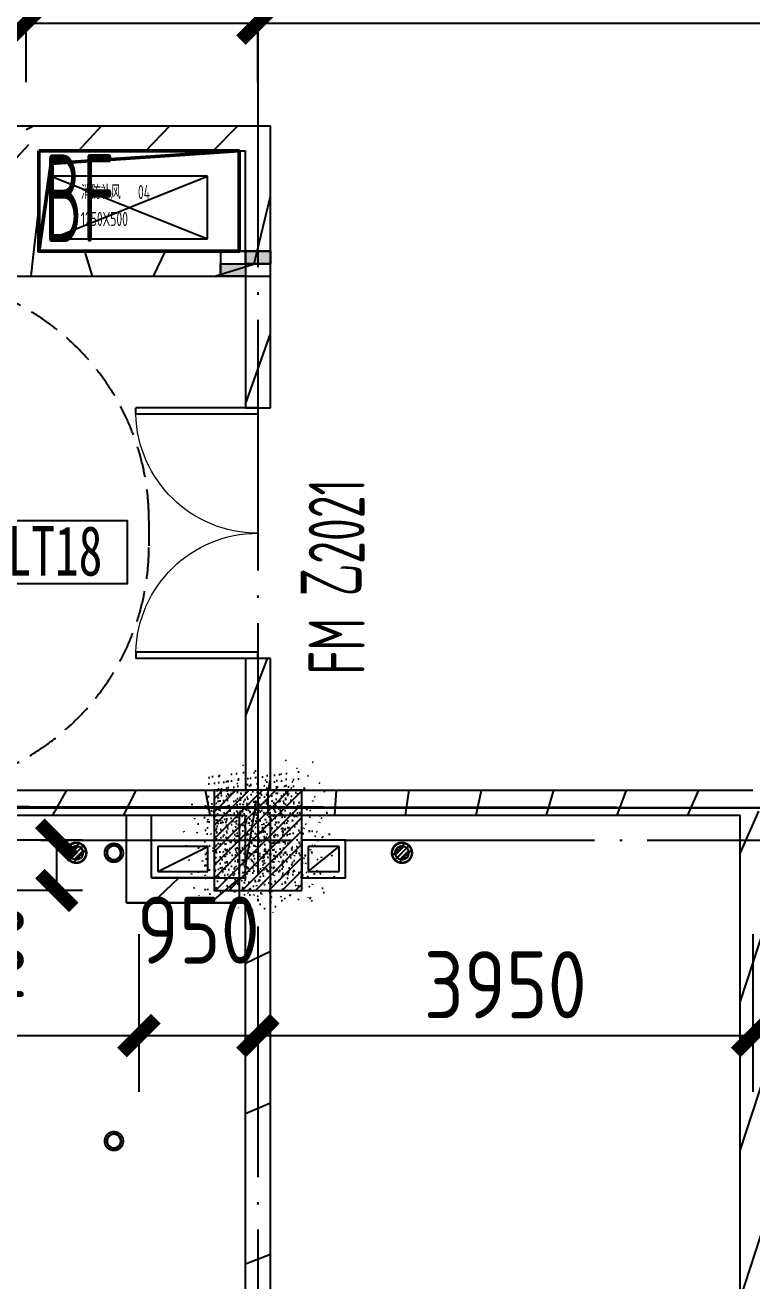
# Model space of a CAD drawing. Header units: inches. Extents: x 0 to 1813292486, y 0 to 3473589894.
# Drawn here: x 600624177 to 600629980, y 3473208903 to 3473218922 of the extents above; entities that cross this region are included whole.
import ezdxf
from ezdxf.enums import TextEntityAlignment as Align

# ---------------------------------------------------------------- set-up
doc = ezdxf.new("R2010")
doc.units = ezdxf.units.IN
doc.header["$LTSCALE"] = 1000
doc.header["$MEASUREMENT"] = 0
for name, pattern in [('AX-MALL-GIRD-200$0$DOTE', [2.4200000000000004, 2, -0.2, 0.02, -0.2]), ('AX-MALL-WALL-P02-QT$0$DASH', [0.35, 0.25, -0.1]), ('AX-MALL-WALL-P02-QT$0$DOTE', [2.4200000000000004, 2, -0.2, 0.02, -0.2]), ('PX-MALL-P02-LG$0$CONTINOUS', [0])]:
    doc.linetypes.add(name, pattern=pattern)
for name, color, linetype in [('A-Anno-Note', 241, 'Continuous'), ('AX-MALL-DIM-P02$0$A-Anno-Dims', 3, 'Continuous'), ('AX-MALL-DIM-P02$0$A-Detl-Thin', 131, 'Continuous'), ('AX-MALL-GIRD-200$0$A-Grid', 222, 'AX-MALL-GIRD-200$0$DOTE'), ('AX-MALL-P02-200$0$A-Anno-Note', 241, 'Continuous'), ('AX-MALL-WALL-P02$0$A-Anno-Note', 241, 'Continuous'), ('AX-MALL-WALL-P02-QT$0$_T_S__T_ELEV_A-STRS', 7, 'Continuous'), ('AX-MALL-WALL-P02-QT$0$A-Accs', 181, 'Continuous'), ('AX-MALL-WALL-P02-QT$0$A-Anno-Dims', 3, 'Continuous'), ('AX-MALL-WALL-P02-QT$0$A-Detl-Patt', 8, 'Continuous'), ('AX-MALL-WALL-P02-QT$0$A-Detl-Thin', 131, 'Continuous'), ('AX-MALL-WALL-P02-QT$0$A-Strs', 151, 'Continuous'), ('AX-MALL-WALL-P02-QT$0$A-Wall', 2, 'Continuous'), ('AX-MALL-WALL-P02-QT$0$A-Wall-Patt', 13, 'Continuous'), ('AX-MALL-WALL-P02-QT$0$A-Wind', 4, 'Continuous'), ('AX-MALL-WORD-P02$0$A-Anno-Note', 241, 'Continuous'), ('AX-MALL-WORD-P02$0$A-Wind-Iden', 11, 'Continuous'), ('AX-MALL-ZTKD-P02$0$A-Anno-Note', 241, 'Continuous'), ('MX-MALL-P02-LG$0$M-VT-DUCT-FLG', 40, 'Continuous'), ('MX-MALL-P02-LG$0$M-VT-DUCT-KED', 170, 'Continuous'), ('MX-MALL-P02-LG$0$M-VT-DUCT-SAD', 90, 'Continuous'), ('MX-MALL-P02-LG$0$M-VT-TEXT', 21, 'Continuous'), ('PX-MALL-P02-LG$0$P-Drain-Fldr', 4, 'Continuous'), ('PX-MALL-P02-LG$0$P-Drain-Fldr-ARCH', 161, 'Continuous'), ('PX-MALL-P02-LG$0$P-Drain-Fldr-W100', 4, 'Continuous'), ('PX-MALL-P02-LG$0$P-Drain-Fldr-W50', 4, 'Continuous'), ('PX-MALL-P02-LG$0$P-Pipe-Risr', 7, 'Continuous'), ('PX-MALL-P02-LG$0$P-Pipe-Risr-Arch', 6, 'Continuous'), ('PX-MALL-P02-LG$0$P-Pipe-Risr-W100', 6, 'Continuous'), ('PX-MALL-P02-LG$0$P-Pipe-Risr-W50', 6, 'Continuous'), ('PX-MALL-P02-LG$0$P-Sewr-Pipe', 123, 'PX-MALL-P02-LG$0$CONTINOUS'), ('SX-MALL-HOLE-R-2F$0$S-HOLE', 5, 'Continuous'), ('SX-MALL-LT-TZ-2F(T)$0$SX-S1-TZ-(2F~3F)$0$TZ', 255, 'Continuous'), ('SX-MALL-LT-TZ-2F(T)$0$SX-S1-TZ-（-2F~-1F）$0$S-PATT-SOLD', 251, 'Continuous'), ('SX-MALL-TZ-2F~3F$0$S-DIMS', 81, 'Continuous'), ('SX-MALL-WALL-R-BZ$0$S-COLU', 30, 'Continuous'), ('SX-MALL-WALL-R-BZ$0$S-PATT-WALL', 83, 'Continuous')]:
    doc.layers.add(name, color=color, linetype=linetype)
doc.layers.add('MX-MALL-P02-LG$0$M-AUX-TO-ARCH', color=1, linetype='Continuous', plot=False)
doc.styles.add('AX-MALL-DIM-P02$0$_TCH_DIM_T3', font='gbenor.shx')
doc.styles.add('AX-MALL-WALL-P02-QT$0$STANDARD', font='gbenor.shx', dxfattribs={"bigfont": 'gbcbig.shx'})
doc.styles.add('AX-MALL-WORD-P02$0$_TCH_WINDOW', font='gbenor.shx', dxfattribs={"bigfont": 'gbcbig.shx'})
doc.styles.add('AX-MALL-WORD-P02$0$宋体', font='', dxfattribs={"width": 0.7, "height": 5})
doc.styles.add('MX-MALL-P02-LG$0$_THVAC_WIN', font='gbenor.shx', dxfattribs={"bigfont": 'gbcbig.shx'})
doc.styles.add('PX-MALL-P02-LG$0$jzfz', font='gbenor.shx', dxfattribs={"bigfont": 'gbcbig.shx'})
doc.styles.get('AX-MALL-WORD-P02$0$宋体').set_extended_font_data('SimSun')
doc.dimstyles.new('AX-MALL-DIM-P02$0$_TCH_ARCH&&180', dxfattribs={"dimtxt": 535.5, "dimasz": 270, "dimexe": 450, "dimexo": 450, "dimgap": 137.25, "dimtad": 1, "dimdec": 0, "dimzin": 0, "dimdsep": 46, "dimtxsty": 'AX-MALL-DIM-P02$0$_TCH_DIM_T3', "dimblk": 'AX-MALL-DIM-P02$0$_ArchTick', "dimcen": 0.09, "dimclrt": 7, "dimazin": 2, "dimtfac": 1, "dimtdec": 0, "dimtix": 1, "dimtmove": 2, "dimatfit": 3, "dimfxl": 500, "dimtolj": 1, "dimtzin": 0, "dimarcsym": 0})
pattern_1 = [(45, (0, 359.0227), (-353.55353201463, 353.55353201463), [])]

# ---------------------------------------------------------------- blocks, each defined once
blk = doc.blocks.new('AX-MALL-WORD-P02')
at = {"layer": 'AX-MALL-WORD-P02$0$A-Anno-Note', "color": 3}
blk.add_lwpolyline([(600425252.6582654, 3473058750.749588), (600426247.8144153, 3473058380.024726), (600426422.3608297, 3473058848.568799), (600425427.2046802, 3473059219.293661)], close=True, dxfattribs=at)
at = {"layer": 'AX-MALL-WORD-P02$0$A-Anno-Note', "color": 3, "style": 'AX-MALL-WORD-P02$0$宋体', "width": 0.7}
blk.add_text('LT18', height=396.5189873417721, rotation=339.5681615271141, dxfattribs=at).set_placement((600425374.9464631, 3473058773.991032))
at = {"layer": 'AX-MALL-WORD-P02$0$A-Wind-Iden', "style": 'AX-MALL-WORD-P02$0$_TCH_WINDOW', "width": 0.7}
for s, height, p in [('2021', 446.25, (600428077.3109303, 3473057866.82367)), ('乙', 506.3829787234042, (600427987.2338376, 3473057625.025022)), ('FM', 446.25, (600427769.1380892, 3473057039.579203))]:
    blk.add_text(s, height=height, rotation=69.56816112945486, dxfattribs=at).set_placement(p)
blk = doc.blocks.new('AX-MALL-GIRD-200')
at = {"layer": 'AX-MALL-GIRD-200$0$A-Grid'}
for p, q in [((600458372.2544507, 3473141628.349212), (600419642.7155019, 3473037664.622131)), ((600218521.0220362, 3473133579.090285), (600576417.0261351, 3473000252.327003))]:
    blk.add_line(p, q, dxfattribs=at)
blk = doc.blocks.new('AX-MALL-WALL-P02-QT$0$tj')
at = {"layer": 'AX-MALL-WALL-P02-QT$0$A-Detl-Patt'}
h = blk.add_hatch(dxfattribs=at)
h.set_pattern_fill('STEEL', color=256, scale=100.0000000000001, angle=50.43183869082386)
h.set_pattern_definition([(75.00000000004839, (-14278.19445574284, 156289.8254051208), (-153.3407249234246, 41.08752340989569), []), (75.00000000004839, (-14317.88195610046, 156358.5661673546), (-153.3407249234246, 41.08752340989569), [])])
edge = h.paths.add_edge_path()
edge.add_arc((274302.9537697641, 370915.3693751197), 354853.2281302969, 270.9601093956941, 275.9513128638887)
edge.add_line((311095.3180618286, 17974.67259407043), (323404.2928284407, 17664.898229599))
edge.add_arc((337498.5854798314, -5423.033113246463), 27049.98445535583, 84.4296474408203, 121.40245730350341, ccw=False)
edge.add_line((340124.270958662, 21499.21483898163), (352435.6233639717, 23411.5238032341))
edge.add_line((352435.6233639717, 23411.5238032341), (352460.3320846558, 23263.57286787033))
edge.add_arc((262948.9762239404, 558936.3422532297), 543099.989586636, 279.486523026639, 288.5053300047131)
edge.add_line((435325.042740941, 43917.80823612213), (435185.9318172932, 44187.60760259628))
edge.add_arc((262948.9762341097, 558936.342259489), 542799.9895904897, 279.51816553668203, 288.50044427399206, ccw=False)
edge.add_line((352706.5441896915, 23608.95860147476), (352681.7270303965, 23756.88773488998))
edge.add_line((352681.7270303965, 23756.88773488998), (340117.7681742907, 21803.84383869171))
edge.add_arc((337510.0970116529, -5455.006554111635), 27383.29552171703, 84.53552636432372, 121.2026843873002)
edge.add_line((323323.7129554749, 17967.02113437653), (311085.7617697716, 18275.00808191299))
edge.add_arc((274273.8104503512, 371474.5356685471), 355112.6948552598, 270.96411062040687, 275.9501261722048, ccw=False)
edge.add_line((280248.9759351015, 16412.11376953125), (280248.9759185314, 16111.96136569977))
blk = doc.blocks.new('SX-MALL-WALL-R-BZ')
at = {"layer": 'SX-MALL-WALL-R-BZ$0$S-PATT-WALL'}
h = blk.add_hatch(dxfattribs=at)
h.set_pattern_fill('钢筋混凝土', color=256, scale=15, pattern_type=2)
h.set_pattern_definition([(24.56816130816271, (600578546.914673, 3473080080.96579), (-31.18316059493327, 68.21004687955141), []), (29.56816130816269, (600578546.914673, 3473080080.96579), (97.53445421719282, -46.37920051396389), [11.25, -123.75]), (334.5681613081628, (600578546.914673, 3473080080.96579), (19.88439777927527, 112.9961142827297), [9, -99]), (80.01956130816268, (600578555.0425441, 3473080077.100858), (117.4189029658641, 66.61682168402376), [9.5610285, -105.1713168]), (25.75236130816271, (600578557.387458, 3473080109.078434), (141.3476152528434, -79.15081592627133), [16.875, -185.625]), (76.20376130816268, (600578569.1664217, 3473080102.482526), (182.3878362876093, 87.98253897351975), [14.3415432, -157.75695]), (330.7523613081627, (600578557.387458, 3473080109.078434), (182.3877676281842, 87.98268140648725), [13.49999999999996, -148.4999999999994]), (0.5681613081627113, (600578568.8255839, 3473080096.813881), (62.82047319493842, -87.84980448085341), [11.24999999999996, -123.7499999999997]), (305.5681613081627, (600578568.8255839, 3473080096.813881), (72.17288941707483, 89.18848104565322), [8.999999999999961, -98.99999999999969]), (51.01956130816269, (600578574.0606186, 3473080089.493061), (134.9933625472827, 1.338571315216136), [9.561028499999962, -105.1713167999997]), (17.06816130816274, (600578546.914673, 3473080080.96579), (19.14085715648196, 46.15589493569758), [0.75, -97.8, 0.75, -100.5, 0.75, -99.375]), (347.0681613081627, (600578546.914673, 3473080080.96579), (57.63084700165395, 41.66442755963357), [0.7499999999999976, -57.29999999999984, 0.7499999999999976, -95.54999999999968, 0.7499999999999976, -37.87499999999984]), (307.0681613081626, (600578515.5690745, 3473080092.642945), (73.85474000760384, -31.12342332406966), [0.75, -37.5, 0.75, -117, 0.75, -155.25]), (297.0681613081627, (600578501.5127523, 3473080097.879338), (87.21641676177077, -16.46683783357052), [0.75, -48.75, 0.75, -77.69999999999999, 0.75, -110.25])])
h.paths.add_polyline_path([(600426697.7744715, 3473055600.287278), (600426977.0487374, 3473056349.957796), (600426321.0870348, 3473056594.322778), (600426041.8127689, 3473055844.65226)])
at = {"layer": 'SX-MALL-WALL-R-BZ$0$S-COLU'}
blk.add_lwpolyline([(600426697.7744715, 3473055600.287278), (600426977.0487374, 3473056349.957796), (600426321.0870348, 3473056594.322778), (600426041.8127689, 3473055844.65226)], close=True, dxfattribs=at)
blk = doc.blocks.new('SX-MALL-WALL-R-2F~3F')
blk.add_blockref('SX-MALL-WALL-R-BZ', (-1.192092895507812e-06, -9.5367431640625e-07))
blk = doc.blocks.new('SX-MALL-WALL-2F~3F')
blk.add_blockref('SX-MALL-WALL-R-2F~3F', (0, 0))
blk = doc.blocks.new('MX-MALL-P02-LG$0$YHJJ-P02')
at = {"layer": 'MX-MALL-P02-LG$0$M-AUX-TO-ARCH'}
for points in [[(31340.87682235241, -64199.99998998642), (31340.8768248558, -63499.99999189377), (32240.8768235445, -63499.99999237061), (32240.8768222332, -64199.99999141693)], [(31540.87682330608, -63999.99998950958), (31540.87682402134, -63699.99999189377), (32040.87682342529, -63699.99999141693), (32040.87682259083, -63999.99999189377)], [(32740.87684106827, -64000.00002336502), (33090.87684059143, -64000.00002002716), (33090.87683963776, -63700.00002622604), (32740.87684011459, -63700.00002145767)]]:
    blk.add_lwpolyline(points, close=True, dxfattribs=at)
at = {"layer": 'MX-MALL-P02-LG$0$M-VT-DUCT-FLG'}
for p, q in [((31590.87682426182, -63949.99999046738), (31990.8768242577, -63749.99999045915)), ((32790.87684011459, -63950.000020504), (33040.87684011459, -63750.000020504))]:
    blk.add_line(p, q, dxfattribs=at)
at = {"layer": 'MX-MALL-P02-LG$0$M-VT-DUCT-KED'}
for p, q in [((31990.8768242577, -63749.99999045915), (31590.8768242577, -63749.99999046738)), ((31590.8768242577, -63749.99999046738), (31590.87682426182, -63949.99999046738)), ((31990.87682426182, -63949.99999045915), (31990.8768242577, -63749.99999045915)), ((33040.87684011459, -63750.000020504), (32790.87684011459, -63750.000020504)), ((32790.87684011459, -63750.000020504), (32790.87684011459, -63950.000020504)), ((33040.87684011459, -63950.000020504), (33040.87684011459, -63750.000020504)), ((31590.87682426182, -63949.99999046738), (31990.87682426182, -63949.99999045915)), ((32790.87684011459, -63950.000020504), (33040.87684011459, -63950.000020504))]:
    blk.add_line(p, q, dxfattribs=at)
blk = doc.blocks.new('MX-MALL-P02-LG')
at = {"layer": 'MX-MALL-P02-LG$0$M-VT-DUCT-FLG'}
for p, q in [((600426811.7803293, 3473061640.488945), (600427808.5940962, 3473060735.578831)), ((600426637.2339131, 3473061171.944871), (600427983.1405125, 3473061204.122904))]:
    blk.add_line(p, q, dxfattribs=at)
at = {"layer": 'MX-MALL-P02-LG$0$M-VT-DUCT-SAD'}
for p, q in [((600426811.7803293, 3473061640.488945), (600426637.2339131, 3473061171.944871)), ((600427983.1405125, 3473061204.122904), (600426811.7803293, 3473061640.488945)), ((600427808.5940962, 3473060735.578831), (600427983.1405125, 3473061204.122904)), ((600426637.2339131, 3473061171.944871), (600427808.5940962, 3473060735.578831))]:
    blk.add_line(p, q, dxfattribs=at)
at = {"layer": 'MX-MALL-P02-LG$0$M-VT-DUCT-SAD', "rotation": 339.5681613187875}
blk.add_blockref('MX-MALL-P02-LG$0$YHJJ-P02', (600418393.5374048, 3473127097.242905), dxfattribs=at)
at = {"layer": 'MX-MALL-P02-LG$0$M-VT-TEXT', "style": 'MX-MALL-P02-LG$0$_THVAC_WIN', "width": 0.7}
for s, p in [('消防补风', (600426972.6871665, 3473061383.797604, -15000)), ('1250X500', (600426895.5299048, 3473061183.593316, -15000)), ('04', (600427397.8167762, 3473061225.424349, -15000))]:
    blk.add_text(s, height=112.6582278481012, rotation=339.5681612591187, dxfattribs=at).set_placement(p)
blk = doc.blocks.new('SX-MALL-LT-TZ-2F(T)$0$SX-S1-TZ-（-2F~-1F）$0$55')
at = {"layer": 'SX-MALL-LT-TZ-2F(T)$0$SX-S1-TZ-（-2F~-1F）$0$S-PATT-SOLD'}
h = blk.add_hatch(color=251, dxfattribs=at)
h.dxf.hatch_style = 1
h.paths.add_polyline_path([(-77686.27864599228, -69171.32194757462), (-77486.27864456177, -69171.3219474554), (-77486.27864456177, -69271.32194751501), (-77686.27864551544, -69271.32194757462)])
h = blk.add_hatch(color=251, dxfattribs=at)
h.dxf.hatch_style = 1
h.paths.add_polyline_path([(-77886.27864646912, -69271.32194751501), (-77686.2786450386, -69271.32194751501), (-77686.27864456177, -69371.3219473958), (-77886.27864551544, -69371.3219473958)])
for p, q in [((-77686.2786450386, -69171.32194757462), (-77686.27864456177, -69371.3219474554)), ((-77886.27864551544, -69271.32194751501), (-77486.27864456177, -69271.32194751501))]:
    blk.add_line(p, q)
for points in [[(-77886.27864408493, -69371.32194751501), (-77486.27864408493, -69371.3219474554), (-77486.27864408493, -69171.3219474554), (-77886.27864456177, -69171.32194757462)], [(-77686.27864599228, -69171.32194757462), (-77486.27864456177, -69171.3219474554), (-77486.27864456177, -69271.32194751501), (-77686.27864551544, -69271.32194757462)], [(-77886.27864646912, -69271.32194751501), (-77686.2786450386, -69271.32194751501), (-77686.27864456177, -69371.3219473958), (-77886.27864551544, -69371.3219473958)]]:
    blk.add_lwpolyline(points, close=True)
blk = doc.blocks.new('SX-MALL-LT-TZ-2F(T)')
at = {"layer": 'SX-MALL-LT-TZ-2F(T)$0$SX-S1-TZ-(2F~3F)$0$TZ', "rotation": 339.5681613221936}
blk.add_blockref('SX-MALL-LT-TZ-2F(T)$0$SX-S1-TZ-（-2F~-1F）$0$55', (600525002.5566353, 3473098236.432503), dxfattribs=at)
blk = doc.blocks.new('SX-MALL-TZ-2F~3F')
at = {"layer": 'SX-MALL-TZ-2F~3F$0$S-DIMS', "rotation": 1.387142046460944e-06}
blk.add_blockref('SX-MALL-LT-TZ-2F(T)', (84.08594870567322, -14.53440642356873), dxfattribs=at)
blk = doc.blocks.new('SX-MALL-HOLE-R-2F')
at = {"layer": 'SX-MALL-HOLE-R-2F$0$S-HOLE', "lineweight": 50, "elevation": 1.746229827404022e-10}
blk.add_lwpolyline([(600426789.5376174, 3473061862.203768), (600428288.8786544, 3473061303.655236), (600428009.6036787, 3473060553.982812), (600426510.2626418, 3473061112.531344)], close=True, dxfattribs=at)
at = {"layer": 'SX-MALL-HOLE-R-2F$0$S-HOLE', "lineweight": 50, "elevation": -2999.99999999982}
blk.add_lwpolyline([(600426511.909955, 3473061111.918177), (600426848.3371488, 3473061733.58567), (600428288.8786545, 3473061303.655237)], dxfattribs=at)
blk = doc.blocks.new('SX-MALL-NTKD-2F')
blk.add_blockref('SX-MALL-HOLE-R-2F', (0, 0))
blk = doc.blocks.new('AX-MALL-WALL-P02-QT$0$$DorLib2D$00000002')
for p, q in [((-0.5, -5.684341886080802e-17), (-0.5000000000000007, 0.4875)), ((-0.4750000000000007, 0.4875), (-0.5000000000000007, 0.4875)), ((-0.475, -2.842170943040401e-17), (-0.4750000000000007, 0.4875)), ((0.475, -2.842170943040401e-17), (0.4750000000000007, 0.4875)), ((0.4750000000000007, 0.4875), (0.5000000000000007, 0.4875)), ((0.5, -5.684341886080802e-17), (0.5000000000000007, 0.4875)), ((-0.5, -5.684341886080802e-17), (-0.475, -2.842170943040401e-17)), ((0.5, -5.684341886080802e-17), (0.475, -2.842170943040401e-17))]:
    blk.add_line(p, q)
at = {"lineweight": 13}
for centre, start, end in [((-0.4875, -4.263256414560601e-17), 0, 88.53071641864632), ((0.4875, -4.263256414560601e-17), 91.4692835813537, 180)]:
    blk.add_arc(centre, 0.4875, start, end, dxfattribs=at)
blk = doc.blocks.new('AX-MALL-WALL-P02-QT')
at = {"layer": 'AX-MALL-WALL-P02-QT$0$A-Wall-Patt'}
h = blk.add_hatch(dxfattribs=at)
h.set_pattern_fill('普通砖', color=256, scale=200, style=0)
h.set_pattern_definition(pattern_1)
h.paths.add_polyline_path([(600425032.3424436, 3473062587.951214), (600425102.7784029, 3473062490.569387), (600426602.1194377, 3473061932.020857), (600426719.101108, 3473061959.584116), (600426765.6468188, 3473062084.529203), (600425078.8881546, 3473062712.8963)])
h = blk.add_hatch(dxfattribs=at)
h.set_pattern_fill('普通砖', color=256, scale=200, style=0)
h.set_pattern_definition(pattern_1)
h.paths.add_polyline_path([(600426719.1011078, 3473061959.584116), (600426789.5370672, 3473061862.202291), (600428335.7276928, 3473061286.200913), (600428592.9638884, 3473061403.799976), (600426765.6468188, 3473062084.529203)])
h = blk.add_hatch(dxfattribs=at)
h.set_pattern_fill('普通砖', color=256, scale=200, style=0)
h.set_pattern_definition(pattern_1)
h.paths.add_polyline_path([(600426393.2811322, 3473061084.968513), (600426510.2628024, 3473061112.531773), (600426789.5370672, 3473061862.202291), (600426719.101108, 3473061959.584116), (600426602.1194377, 3473061932.020857), (600426322.8451729, 3473061182.350339)])
h = blk.add_hatch(dxfattribs=at)
h.set_pattern_fill('普通砖', color=256, scale=200, style=0)
h.set_pattern_definition(pattern_1)
h.paths.add_polyline_path([(600424706.522468, 3473061713.33561), (600424659.9767572, 3473061588.390524), (600426346.7354214, 3473060960.023427), (600426393.2811322, 3473061084.968513), (600426322.8451729, 3473061182.350339), (600424823.504138, 3473061740.89887)])
h = blk.add_hatch(dxfattribs=at)
h.set_pattern_fill('普通砖', color=256, scale=200, style=0)
h.set_pattern_definition(pattern_1)
h.paths.add_polyline_path([(600428084.0166873, 3473060419.548725), (600428208.9617734, 3473060373.003014), (600428592.9638884, 3473061403.799976), (600428335.7276928, 3473061286.200913), (600428056.4534274, 3473060536.530396)])
h = blk.add_hatch(dxfattribs=at)
h.set_pattern_fill('普通砖', color=256, scale=200, style=0)
h.set_pattern_definition(pattern_1)
h.paths.add_polyline_path([(600426393.2811322, 3473061084.968513), (600426346.7354214, 3473060960.023427), (600427986.6348611, 3473060349.112766), (600428084.0166873, 3473060419.548725), (600428056.4534274, 3473060536.530396), (600426510.2628024, 3473061112.531773)])
h = blk.add_hatch(dxfattribs=at)
h.set_pattern_fill('普通砖', color=256, scale=200, style=0)
h.set_pattern_definition(pattern_1)
h.paths.add_polyline_path([(600427986.6348611, 3473060349.112766), (600427620.0975858, 3473059365.197587), (600427807.5152152, 3473059295.379021), (600428208.9617734, 3473060373.003014), (600428084.0166873, 3473060419.548725)])
h = blk.add_hatch(dxfattribs=at)
h.set_pattern_fill('普通砖', color=256, scale=200, style=0)
h.set_pattern_definition(pattern_1)
h.paths.add_polyline_path([(600421729.6638103, 3473058162.477924), (600421800.0997695, 3473058065.096098), (600425595.3067636, 3473056651.27013), (600425712.2884337, 3473056678.833389), (600425758.8341446, 3473056803.778476), (600421776.209521, 3473058287.423011)])
h = blk.add_hatch(dxfattribs=at)
h.set_pattern_fill('普通砖', color=256, scale=200, style=0)
h.set_pattern_definition(pattern_1)
h.paths.add_polyline_path([(600426742.7718804, 3473056437.232798), (600427109.3295518, 3473057421.202727), (600426921.9119226, 3473057491.021294), (600426555.3542511, 3473056507.051364), (600426614.1561918, 3473056378.432369)])
h = blk.add_hatch(dxfattribs=at)
h.set_pattern_fill('普通砖', color=256, scale=200, style=0)
h.set_pattern_definition(pattern_1)
h.paths.add_polyline_path([(600425712.2884337, 3473056678.833389), (600425782.7243929, 3473056581.451563), (600426485.5405033, 3473056319.631939), (600426614.1561918, 3473056378.432368), (600426555.3542511, 3473056507.051364), (600425758.8341446, 3473056803.778476)])
h = blk.add_hatch(dxfattribs=at)
h.set_pattern_fill('普通砖', color=256, scale=200, style=0)
h.set_pattern_definition(pattern_1)
h.paths.add_polyline_path([(600425350.9417814, 3473055995.308427), (600425608.177977, 3473056112.90749), (600425782.7243929, 3473056581.451563), (600425712.2884337, 3473056678.83339), (600425595.3067636, 3473056651.27013)])
h = blk.add_hatch(dxfattribs=at)
h.set_pattern_fill('普通砖', color=256, scale=200, style=0)
h.set_pattern_definition(pattern_1)
h.paths.add_polyline_path([(600426338.5573472, 3473055734.106195), (600426463.5024332, 3473055687.560484), (600426672.9581325, 3473056249.813373), (600426614.1561918, 3473056378.432368), (600426485.5405033, 3473056319.631939), (600426310.9940873, 3473055851.087866)])
h = blk.add_hatch(dxfattribs=at)
h.set_pattern_fill('普通砖', color=256, scale=200, style=0)
h.set_pattern_definition(pattern_1)
h.paths.add_polyline_path([(600426614.1561918, 3473056378.432369), (600426672.9581325, 3473056249.813373), (600430187.0386832, 3473054940.715254), (600430304.0203532, 3473054968.278514), (600430350.5660641, 3473055093.2236), (600426742.7718804, 3473056437.232798)])
h = blk.add_hatch(dxfattribs=at)
h.set_pattern_fill('普通砖', color=256, scale=200, style=0)
h.set_pattern_definition(pattern_1)
h.paths.add_polyline_path([(600425608.177977, 3473056112.90749), (600425350.9417814, 3473055995.308427), (600426241.1755209, 3473055663.670237), (600426338.5573472, 3473055734.106195), (600426310.9940873, 3473055851.087866)])
h = blk.add_hatch(dxfattribs=at)
h.set_pattern_fill('普通砖', color=256, scale=200, style=0)
h.set_pattern_definition(pattern_1)
h.paths.add_polyline_path([(600422673.2415595, 3473045794.855412), (600422790.4101757, 3473045827.686821), (600426463.5024333, 3473055687.560484), (600426338.5573472, 3473055734.106195), (600426241.1755209, 3473055663.670237), (600422599.5024388, 3473045888.13671)])
h = blk.add_hatch(dxfattribs=at)
h.set_pattern_fill('普通砖', color=256, scale=200, style=0)
h.set_pattern_definition(pattern_1)
h.paths.add_polyline_path([(600426432.4944003, 3473044584.680426), (600426566.1606172, 3473044648.089368), (600430374.4563124, 3473054870.896688), (600430304.0203532, 3473054968.278514), (600430187.0386832, 3473054940.715254), (600426374.7396568, 3473044707.161583)])
at = {"layer": 'AX-MALL-WALL-P02-QT$0$_T_S__T_ELEV_A-STRS', "linetype": 'AX-MALL-WALL-P02-QT$0$DOTE', "const_width": 150}
blk.add_lwpolyline([(600342323.0797966, 3473087779.331682), (600442122.9674294, 3473050600.945104), (600441808.7838843, 3473049757.565782), (600449492.9066867, 3473046895.004558), (600449807.0902339, 3473047738.383887), (600449807.0902337, 3473047738.383885), (600451657.2822405, 3473052704.951061), (600496637.5132873, 3473035948.495144)], dxfattribs=at)
at = {"layer": 'AX-MALL-WALL-P02-QT$0$A-Strs', "linetype": 'AX-MALL-WALL-P02-QT$0$DASH'}
blk.add_lwpolyline([(600425437.7598989, 3473061298.643445, -0.4142135621634755), (600426584.350757, 3473058790.59055), (600426514.5321901, 3473058603.172922, -0.4142135621629859), (600424006.4792988, 3473057456.58206, -0.4142135621629859)], format="xyb", dxfattribs=at)
at = {"layer": 'AX-MALL-WALL-P02-QT$0$A-Wall'}
for p, q in [((600425078.8881546, 3473062712.8963), (600426765.6468188, 3473062084.529203)), ((600426765.6468188, 3473062084.529203), (600428592.9638884, 3473061403.799976)), ((600426510.2628024, 3473061112.531773), (600426789.5370672, 3473061862.202291)), ((600426789.5370672, 3473061862.202291), (600428335.7276928, 3473061286.200913)), ((600424659.9767572, 3473061588.390524), (600426346.7354214, 3473060960.023427)), ((600428208.9617734, 3473060373.003014), (600428592.9638884, 3473061403.799976)), ((600428056.4534274, 3473060536.530396), (600428335.7276928, 3473061286.200913)), ((600426510.2628024, 3473061112.531773), (600428056.4534274, 3473060536.530396)), ((600426346.7354214, 3473060960.023427), (600427986.6348611, 3473060349.112766)), ((600427986.6348611, 3473060349.112766), (600427620.0975858, 3473059365.197587)), ((600427807.5152152, 3473059295.379021), (600428208.9617734, 3473060373.003014)), ((600427620.0975858, 3473059365.197587), (600427807.5152152, 3473059295.379021)), ((600421776.209521, 3473058287.423011), (600425758.8341446, 3473056803.778476)), ((600421800.0997695, 3473058065.096098), (600425595.3067636, 3473056651.27013)), ((600426921.9119226, 3473057491.021294), (600426555.3542511, 3473056507.051364)), ((600427109.3295518, 3473057421.202727), (600426921.9119226, 3473057491.021294)), ((600426742.7718804, 3473056437.232798), (600427109.3295518, 3473057421.202727)), ((600425758.8341446, 3473056803.778476), (600426555.3542511, 3473056507.051364)), ((600425350.9417814, 3473055995.308427), (600425595.3067636, 3473056651.27013)), ((600425608.177977, 3473056112.90749), (600425782.7243929, 3473056581.451563)), ((600425782.7243929, 3473056581.451563), (600426485.5405033, 3473056319.631939)), ((600426742.7718804, 3473056437.232798), (600430350.5660641, 3473055093.2236)), ((600426310.9940873, 3473055851.087866), (600426485.5405033, 3473056319.631939)), ((600426463.5024332, 3473055687.560484), (600426672.9581325, 3473056249.813373)), ((600426672.9581325, 3473056249.813373), (600430187.0386832, 3473054940.715254)), ((600425608.177977, 3473056112.90749), (600426310.9940873, 3473055851.087866)), ((600425350.9417814, 3473055995.308427), (600426241.1755209, 3473055663.670237)), ((600422790.4101757, 3473045827.686821), (600426463.5024333, 3473055687.560484)), ((600422599.5024388, 3473045888.13671), (600426241.1755209, 3473055663.670237)), ((600426374.7396568, 3473044707.161583), (600430187.0386832, 3473054940.715254))]:
    blk.add_line(p, q, dxfattribs=at)
at = {"layer": 'AX-MALL-WALL-P02-QT$0$A-Anno-Dims'}
blk.add_blockref('SX-MALL-NTKD-2F', (0, 0), dxfattribs=at)
at = {"layer": 'AX-MALL-WALL-P02-QT$0$A-Detl-Patt'}
blk.add_blockref('SX-MALL-TZ-2F~3F', (0, 0), dxfattribs=at)
at = {"layer": 'AX-MALL-WALL-P02-QT$0$A-Detl-Thin'}
for name in ['MX-MALL-P02-LG', 'SX-MALL-WALL-2F~3F']:
    blk.add_blockref(name, (0, 0), dxfattribs=at)
at = {"layer": 'AX-MALL-WALL-P02-QT$0$A-Detl-Thin', "rotation": 339.5681613091762}
blk.add_blockref('AX-MALL-WALL-P02-QT$0$tj', (600144118.6961328, 3473128496.287411), dxfattribs=at)
at = {"layer": 'AX-MALL-WALL-P02-QT$0$A-Wind'}
blk.add_blockref('AX-MALL-GIRD-200', (0, 0), dxfattribs=at)
at = {"layer": 'AX-MALL-WALL-P02-QT$0$A-Wind', "xscale": -2000, "yscale": 2000, "zscale": 200, "rotation": 69.5681613105989}
blk.add_blockref('AX-MALL-WALL-P02-QT$0$$DorLib2D$00000002', (600427364.7135688, 3473058393.200157), dxfattribs=at)
at = {"layer": 'AX-MALL-WALL-P02-QT$0$A-Accs', "style": 'AX-MALL-WALL-P02-QT$0$STANDARD', "width": 0.6}
blk.add_text('BF', height=699.9999999999998, rotation=339.5681613092246, dxfattribs=at).set_placement((600426576.8013306, 3473061165.745728, 2999.999999999999))
blk = doc.blocks.new('AX-MALL-WALL-P02')
at = {"layer": 'AX-MALL-WALL-P02$0$A-Anno-Note'}
blk.add_blockref('AX-MALL-WORD-P02', (0, 0), dxfattribs=at)
blk.add_blockref('AX-MALL-WALL-P02-QT', (0, 0), dxfattribs=at)
blk = doc.blocks.new('PX-MALL-P02-LG$0$P-Risr')
at = {"layer": 'PX-MALL-P02-LG$0$P-Pipe-Risr-W50'}
h = blk.add_hatch(color=0, dxfattribs=at)
edge = h.paths.add_edge_path()
edge.add_ellipse((0, 0), major_axis=(47.05795628796547, 47.05795628796547), ratio=0.9999999999999695, start_angle=225.0000000000009, end_angle=405.0000000000009, ccw=False)
edge.add_ellipse((0, 0), major_axis=(47.05795628796764, 47.05795628796764), ratio=0.9999999999998785, start_angle=133.9675974886221, end_angle=225.0000000000035, ccw=False)
edge.add_line((-66.53919663240958, 1.199087783927098), (-54.4367953546693, 1.199087783927098))
edge.add_ellipse((0, 0), major_axis=(-38.50196423560672, 38.50196423560672), ratio=0.9999999999999859, start_angle=43.73814098242129, end_angle=134.9999999999996)
edge.add_ellipse((0, 0), major_axis=(38.50196423561096, 38.50196423561096), ratio=0.9999999999998216, start_angle=225.0000000000051, end_angle=405.0000000000051)
edge.add_ellipse((0, 0), major_axis=(38.50196423560679, 38.50196423560679), ratio=0.9999999999999831, start_angle=45.00000000000048, end_angle=133.7381409824204)
edge.add_line((-54.43679535467527, 1.199087783927098), (-66.53919663241555, 1.199087783927098))
edge.add_ellipse((0, 0), major_axis=(-47.05795628796762, 47.05795628796762), ratio=0.9999999999998742, start_angle=-45.00000000000358, end_angle=43.967597488629224, ccw=False)
at = {"layer": 'PX-MALL-P02-LG$0$P-Pipe-Risr-Arch', "ltscale": 0.7}
blk.add_circle((0, 0), 59.29000000000001, dxfattribs=at)
at = {"layer": 'PX-MALL-P02-LG$0$P-Pipe-Risr-W100', "color": 0, "const_width": 15}
blk.add_lwpolyline([(-75, 0, 1), (75, 0, 1)], format="xyb", close=True, dxfattribs=at)
at = {"layer": 'PX-MALL-P02-LG$0$P-Pipe-Risr-W50'}
blk.add_circle((0, 0), 54.45000000000001, dxfattribs=at)
at = {"layer": 'PX-MALL-P02-LG$0$P-Pipe-Risr', "style": 'PX-MALL-P02-LG$0$jzfz', "width": 0.6, "flags": 1}
for tag, p in [('SYS-MARK', (0.3310501334344735, -45.65933377496549)), ('RANGE', (0.3337570973526454, -45.67887874227017))]:
    blk.add_attdef(tag, text='', height=0.015625, dxfattribs=at).set_placement(p, align=Align.MIDDLE)
blk = doc.blocks.new('PX-MALL-P02-LG$0$A$C5A9C1854')
at = {"layer": 'PX-MALL-P02-LG$0$P-Drain-Fldr-W50', "ltscale": 0.7}
for p, q in [((16.81565596797736, -52.36634142627008), (-52.36634142621187, 16.81565596791916)), ((38.89087296527578, -38.89087296521757), (-38.89087296527578, 38.89087296521757)), ((52.36634142632829, -16.81565596791916), (-16.81565596786095, 52.36634142627008))]:
    blk.add_line(p, q, dxfattribs=at)
at = {"layer": 'PX-MALL-P02-LG$0$P-Drain-Fldr-W50', "ltscale": 0.7, "const_width": 13.75}
blk.add_lwpolyline([(-54.99999999994179, 0, 1), (55.00000000005821, 0, 1)], format="xyb", close=True, dxfattribs=at)
blk = doc.blocks.new('PX-MALL-P02-LG$0$A$C7D2520B3')
at = {"layer": 'PX-MALL-P02-LG$0$P-Drain-Fldr', "ltscale": 0.7}
for p, q in [((25.22348395196605, -78.54951213940512), (-78.54951213931781, 25.22348395187873)), ((58.33630944791366, -58.33630944788456), (-58.33630944791366, 58.33630944788456)), ((78.54951213949244, -25.22348395187873), (-25.22348395179142, 78.54951213940512))]:
    blk.add_line(p, q, dxfattribs=at)
at = {"layer": 'PX-MALL-P02-LG$0$P-Drain-Fldr', "ltscale": 0.7, "const_width": 20}
blk.add_lwpolyline([(5.820766091346741e-11, -80, 1), (5.820766091346741e-11, 80, 1)], format="xyb", close=True, dxfattribs=at)
blk = doc.blocks.new('PX-MALL-P02-LG$0$A$C2257314B')
at = {"layer": 'PX-MALL-P02-LG$0$P-Drain-Fldr-ARCH', "ltscale": 0.7}
for p, q in [((16.81565596797736, -52.36634142627008), (-52.36634142621187, 16.81565596791916)), ((38.89087296527578, -38.89087296521757), (-38.89087296527578, 38.89087296521757)), ((52.36634142632829, -16.81565596791916), (-16.81565596786095, 52.36634142627008))]:
    blk.add_line(p, q, dxfattribs=at)
for start, end in [(0, 180), (180, 0)]:
    blk.add_arc((5.820766091346741e-11, -1.77635683940025e-15), 55, start, end, dxfattribs=at)
blk = doc.blocks.new('PX-MALL-P02-LG$0$P-Drain-Fldr')
blk.add_blockref('PX-MALL-P02-LG$0$A$C2257314B', (0, 0))
at = {"layer": 'PX-MALL-P02-LG$0$P-Drain-Fldr-W100'}
blk.add_blockref('PX-MALL-P02-LG$0$A$C7D2520B3', (0, 0), dxfattribs=at)
at = {"layer": 'PX-MALL-P02-LG$0$P-Drain-Fldr-W50'}
blk.add_blockref('PX-MALL-P02-LG$0$A$C5A9C1854', (0, 0), dxfattribs=at)
blk = doc.blocks.new('PX-MALL-P02-LG')
at = {"layer": 'PX-MALL-P02-LG$0$P-Drain-Fldr'}
for p, xscale, rotation in [((600425115.7436192, 3473056509.780718), -0.9999999999999991, 339.5681620992224), ((600427552.172844, 3473055602.139483), -1, 339.5681621001151)]:
    blk.add_blockref('PX-MALL-P02-LG$0$P-Drain-Fldr', p, dxfattribs=dict(at, xscale=xscale, rotation=rotation))
at = {"layer": 'PX-MALL-P02-LG$0$P-Sewr-Pipe', "ltscale": 0.7, "xscale": -0.9999999999999997, "rotation": 69.56816209922255}
for p in [(600425396.870111, 3473056405.052996), (600424594.5055168, 3473054249.545864)]:
    blk.add_blockref('PX-MALL-P02-LG$0$P-Risr', p, dxfattribs=at)
blk = doc.blocks.new('AX-MALL-ZTKD-P02')
at = {"layer": 'AX-MALL-ZTKD-P02$0$A-Anno-Note'}
blk.add_blockref('AX-MALL-GIRD-200', (0, 0), dxfattribs=at)
blk = doc.blocks.new('AX-MALL-DIM-P02$0$_ArchTick')
at = {"color": 0, "linetype": 'ByBlock', "const_width": 0.4}
blk.add_lwpolyline([(-0.5, -0.5), (0.5, 0.5)], dxfattribs=at)
blk = doc.blocks.new('*D798')
at = {"layer": 'AX-MALL-DIM-P02$0$A-Anno-Dims', "color": 0, "lineweight": -2, "transparency": 16777216}
for p, q in [((600421374.7527639, 3473057209.771644), (600420935.6765105, 3473056031.136291)), ((600421092.7682844, 3473056452.825957), (600425075.3929089, 3473054969.181423)), ((600425357.3773884, 3473055726.12711), (600424918.301135, 3473054547.491757))]:
    blk.add_line(p, q, dxfattribs=at)
at = {"layer": 'AX-MALL-DIM-P02$0$A-Anno-Dims', "color": 0, "lineweight": -2, "transparency": 16777216, "xscale": 270, "yscale": 270, "zscale": 270}
for p, rotation in [((600421092.7682844, 3473056452.825957), 159.568161319916), ((600425075.3929089, 3473054969.181423), 339.568161319916)]:
    blk.add_blockref('AX-MALL-DIM-P02$0$_ArchTick', p, dxfattribs=dict(at, rotation=rotation))
at = {"layer": 'AX-MALL-DIM-P02$0$A-Anno-Dims', "color": 7, "transparency": 16777216, "insert": (600423225.4631937, 3473056090.52439), "char_height": 535.5, "attachment_point": 5, "rotation": 339.568161319916, "style": 'AX-MALL-DIM-P02$0$_TCH_DIM_T3'}
blk.add_mtext('\\A1;4250', dxfattribs=at)
blk = doc.blocks.new('*D799')
at = {"layer": 'AX-MALL-DIM-P02$0$A-Anno-Dims', "color": 0, "lineweight": -2, "transparency": 16777216}
for p, q in [((600425357.3773881, 3473055726.127109), (600424918.3011347, 3473054547.491756)), ((600426247.6111284, 3473055394.488919), (600425808.534875, 3473054215.853566)), ((600425075.3929089, 3473054969.181423), (600425965.6266493, 3473054637.543232))]:
    blk.add_line(p, q, dxfattribs=at)
at = {"layer": 'AX-MALL-DIM-P02$0$A-Anno-Dims', "color": 0, "lineweight": -2, "transparency": 16777216, "xscale": 270, "yscale": 270, "zscale": 270}
for p, rotation in [((600425075.3929089, 3473054969.181423), 159.5681613183999), ((600425965.6266493, 3473054637.543232), 339.5681613183999)]:
    blk.add_blockref('AX-MALL-DIM-P02$0$_ArchTick', p, dxfattribs=dict(at, rotation=rotation))
at = {"layer": 'AX-MALL-DIM-P02$0$A-Anno-Dims', "color": 7, "transparency": 16777216, "insert": (600425814.271397, 3473055591.922003), "char_height": 535.5, "attachment_point": 5, "rotation": 339.5681613183999, "style": 'AX-MALL-DIM-P02$0$_TCH_DIM_T3'}
blk.add_mtext('\\A1;950', dxfattribs=at)
blk = doc.blocks.new('*D800')
at = {"layer": 'AX-MALL-DIM-P02$0$A-Anno-Dims', "color": 0, "lineweight": -2, "transparency": 16777216}
for p, q in [((600426247.6111286, 3473055394.488919), (600425808.5348754, 3473054215.853567)), ((600425965.6266496, 3473054637.543233), (600429667.1248296, 3473053258.626548)), ((600429949.1093086, 3473054015.572235), (600429510.0330554, 3473052836.936882))]:
    blk.add_line(p, q, dxfattribs=at)
at = {"layer": 'AX-MALL-DIM-P02$0$A-Anno-Dims', "color": 0, "lineweight": -2, "transparency": 16777216, "xscale": 270, "yscale": 270, "zscale": 270}
for p, rotation in [((600425965.6266496, 3473054637.543233), 159.568161318277), ((600429667.1248296, 3473053258.626548), 339.568161318277)]:
    blk.add_blockref('AX-MALL-DIM-P02$0$_ArchTick', p, dxfattribs=dict(at, rotation=rotation))
at = {"layer": 'AX-MALL-DIM-P02$0$A-Anno-Dims', "color": 7, "transparency": 16777216, "insert": (600427957.7583364, 3473054327.60559), "char_height": 535.5, "attachment_point": 5, "rotation": 339.568161318277, "style": 'AX-MALL-DIM-P02$0$_TCH_DIM_T3'}
blk.add_mtext('\\A1;3950', dxfattribs=at)
blk = doc.blocks.new('*D801')
at = {"layer": 'AX-MALL-DIM-P02$0$A-Anno-Dims', "color": 0, "lineweight": -2, "transparency": 16777216}
for p, q in [((600429949.1093087, 3473054015.572234), (600429510.0330555, 3473052836.936882)), ((600429667.1248298, 3473053258.626548), (600433602.895046, 3473051792.436656)), ((600433884.879525, 3473052549.382341), (600433445.8032718, 3473051370.74699))]:
    blk.add_line(p, q, dxfattribs=at)
at = {"layer": 'AX-MALL-DIM-P02$0$A-Anno-Dims', "color": 0, "lineweight": -2, "transparency": 16777216, "xscale": 270, "yscale": 270, "zscale": 270}
for p, rotation in [((600429667.1248298, 3473053258.626548), 159.5681613186384), ((600433602.895046, 3473051792.436656), 339.5681613186384)]:
    blk.add_blockref('AX-MALL-DIM-P02$0$_ArchTick', p, dxfattribs=dict(at, rotation=rotation))
at = {"layer": 'AX-MALL-DIM-P02$0$A-Anno-Dims', "color": 7, "transparency": 16777216, "insert": (600431776.3925345, 3473052905.052301), "char_height": 535.5, "attachment_point": 5, "rotation": 339.5681613186384, "style": 'AX-MALL-DIM-P02$0$_TCH_DIM_T3'}
blk.add_mtext('\\A1;4200', dxfattribs=at)
blk = doc.blocks.new('*D813')
at = {"layer": 'AX-MALL-DIM-P02$0$A-Anno-Dims', "color": 0, "lineweight": -2, "transparency": 16777216}
for p, q in [((600425201.0706452, 3473063040.87715), (600425522.2126211, 3473063902.935352)), ((600425365.1208466, 3473063481.245686), (600427051.8795105, 3473062852.878589)), ((600426887.8293093, 3473062412.510054), (600427208.971285, 3473063274.568255))]:
    blk.add_line(p, q, dxfattribs=at)
at = {"layer": 'AX-MALL-DIM-P02$0$A-Anno-Dims', "color": 0, "lineweight": -2, "transparency": 16777216, "xscale": 270, "yscale": 270, "zscale": 270}
for p, rotation in [((600425365.1208466, 3473063481.245686), 159.5681613097041), ((600427051.8795105, 3473062852.878589), 339.5681613097041)]:
    blk.add_blockref('AX-MALL-DIM-P02$0$_ArchTick', p, dxfattribs=dict(at, rotation=rotation))
at = {"layer": 'AX-MALL-DIM-P02$0$A-Anno-Dims', "color": 7, "transparency": 16777216, "insert": (600426349.8827758, 3473063546.582837), "char_height": 535.5, "attachment_point": 5, "rotation": 339.5681613097041, "style": 'AX-MALL-DIM-P02$0$_TCH_DIM_T3'}
blk.add_mtext('\\A1;1800', dxfattribs=at)
blk = doc.blocks.new('*D814')
at = {"layer": 'AX-MALL-DIM-P02$0$A-Anno-Dims', "color": 0, "lineweight": -2, "transparency": 16777216}
for p, q in [((600426887.8293092, 3473062412.510053), (600427208.9712851, 3473063274.568255)), ((600427051.8795106, 3473062852.87859), (600428785.487765, 3473062207.058645)), ((600428621.4375635, 3473061766.690109), (600428942.5795394, 3473062628.748311))]:
    blk.add_line(p, q, dxfattribs=at)
at = {"layer": 'AX-MALL-DIM-P02$0$A-Anno-Dims', "color": 0, "lineweight": -2, "transparency": 16777216, "xscale": 270, "yscale": 270, "zscale": 270}
for p, rotation in [((600427051.8795106, 3473062852.87859), 159.5681613011146), ((600428785.487765, 3473062207.058645), 339.5681613011146)]:
    blk.add_blockref('AX-MALL-DIM-P02$0$_ArchTick', p, dxfattribs=dict(at, rotation=rotation))
at = {"layer": 'AX-MALL-DIM-P02$0$A-Anno-Dims', "color": 7, "transparency": 16777216, "insert": (600428060.0662348, 3473062909.489316), "char_height": 535.5, "attachment_point": 5, "rotation": 339.56816130111457, "style": 'AX-MALL-DIM-P02$0$_TCH_DIM_T3'}
blk.add_mtext('\\A1;1850', dxfattribs=at)
blk = doc.blocks.new('*D815')
at = {"layer": 'AX-MALL-DIM-P02$0$A-Anno-Dims', "color": 0, "lineweight": -2, "transparency": 16777216}
for p, q in [((600428621.4375637, 3473061766.690109), (600428942.5795391, 3473062628.748311)), ((600428785.4877648, 3473062207.058645), (600434829.71113, 3473059955.408085)), ((600434665.6609288, 3473059515.03955), (600434986.8029042, 3473060377.097751))]:
    blk.add_line(p, q, dxfattribs=at)
at = {"layer": 'AX-MALL-DIM-P02$0$A-Anno-Dims', "color": 0, "lineweight": -2, "transparency": 16777216, "xscale": 270, "yscale": 270, "zscale": 270}
for p, rotation in [((600428785.4877648, 3473062207.058645), 159.5681613088855), ((600434829.71113, 3473059955.408085), 339.5681613088855)]:
    blk.add_blockref('AX-MALL-DIM-P02$0$_ArchTick', p, dxfattribs=dict(at, rotation=rotation))
at = {"layer": 'AX-MALL-DIM-P02$0$A-Anno-Dims', "color": 7, "transparency": 16777216, "insert": (600431948.9820443, 3473061460.754065), "char_height": 535.5, "attachment_point": 5, "rotation": 339.5681613088855, "style": 'AX-MALL-DIM-P02$0$_TCH_DIM_T3'}
blk.add_mtext('\\A1;6450', dxfattribs=at)
blk = doc.blocks.new('*D822')
at = {"layer": 'AX-MALL-DIM-P02$0$A-Anno-Dims', "color": 0, "lineweight": -2, "transparency": 16777216}
for p, q in [((600425197.5073457, 3473056586.034991), (600424583.2794622, 3473056814.852901)), ((600424865.3319951, 3473056282.925868), (600425004.9691283, 3473056657.761127)), ((600425057.8702126, 3473056211.199732), (600424443.6423291, 3473056440.017642))]:
    blk.add_line(p, q, dxfattribs=at)
at = {"layer": 'AX-MALL-DIM-P02$0$A-Anno-Dims', "color": 0, "lineweight": -2, "transparency": 16777216, "xscale": 270, "yscale": 270, "zscale": 270}
for p, rotation in [((600425004.9691283, 3473056657.761127), 69.56816126159505), ((600424865.3319951, 3473056282.925868), 249.5681612615951)]:
    blk.add_blockref('AX-MALL-DIM-P02$0$_ArchTick', p, dxfattribs=dict(at, rotation=rotation))
at = {"layer": 'AX-MALL-DIM-P02$0$A-Anno-Dims', "color": 7, "transparency": 16777216, "insert": (600424168.0745441, 3473055932.326598), "char_height": 535.5, "attachment_point": 5, "rotation": 69.56816126159505, "style": 'AX-MALL-DIM-P02$0$_TCH_DIM_T3'}
blk.add_mtext('\\A1;400', dxfattribs=at)
blk = doc.blocks.new('AX-MALL-DIM-P02')
at = {"layer": 'AX-MALL-DIM-P02$0$A-Detl-Thin'}
blk.add_blockref('AX-MALL-ZTKD-P02', (-2.384185791015625e-06, 9.5367431640625e-07), dxfattribs=at)
at = {"layer": 'AX-MALL-DIM-P02$0$A-Anno-Dims'}
for p1, p2, distance, picture, middle in [((600425043.9788711, 3473062619.187484), (600426730.737535, 3473061990.820387), 919.932884800561, '*D813', (600426349.8827758, 3473063546.582837)), ((600426730.7375349, 3473061990.820387), (600428464.3457893, 3473061345.000443), 919.9328843953375, '*D814', (600428060.0662348, 3473062909.489316)), ((600428464.3457894, 3473061345.000443), (600434508.5691546, 3473059093.349884), 919.9328834184306, '*D815', (600431948.9820443, 3473061460.754065)), ((600421531.8445377, 3473057631.461309), (600425514.4691623, 3473056147.816775), -1257.7635900636794, '*D798', (600423225.4631937, 3473056090.52439)), ((600426404.7029027, 3473055816.178585), (600430106.2010828, 3473054437.2619), -1257.7635904272877, '*D800', (600427957.7583364, 3473054327.60559)), ((600430106.2010828, 3473054437.2619), (600434041.9712992, 3473052971.072008), -1257.7635904272875, '*D801', (600431776.3925345, 3473052905.052301))]:
    dim = blk.add_aligned_dim(p1=p1, p2=p2, distance=distance, dimstyle='AX-MALL-DIM-P02$0$_TCH_ARCH&&180', dxfattribs=at)
    dim.commit()
    dim.dimension.update_dxf_attribs({"geometry": picture, "text_midpoint": middle})
for base, p1, p2, angle, picture, middle in [((600425004.9691283, 3473056657.761127), (600425479.5598787, 3473056054.107958), (600425619.1970118, 3473056428.943217), 69.56816126159505, '*D822', (600424168.0745441, 3473055932.326598)), ((600425965.6266493, 3473054637.543232), (600425514.4691623, 3473056147.816775), (600426404.7029027, 3473055816.178585), 339.5681613453493, '*D799', (600425814.271397, 3473055591.922003))]:
    dim = blk.add_linear_dim(base=base, p1=p1, p2=p2, angle=angle, dimstyle='AX-MALL-DIM-P02$0$_TCH_ARCH&&180', dxfattribs=at)
    dim.commit()
    dim.dimension.update_dxf_attribs({"geometry": picture, "text_midpoint": middle, "dimtype": 129})
blk = doc.blocks.new('AX-MALL-P02-200')
at = {"layer": 'AX-MALL-P02-200$0$A-Anno-Note'}
blk.add_blockref('AX-MALL-WALL-P02', (0, 0), dxfattribs=at)
for name in ['AX-MALL-DIM-P02', 'PX-MALL-P02-LG']:
    blk.add_blockref(name, (0, 0), dxfattribs=at)

msp = doc.modelspace()

# ---------------------------------------------------------------- block references
at = {"layer": 'A-Anno-Note', "rotation": 20.43183869077545}
msp.add_blockref('AX-MALL-P02-200', (1250392458.527329, 9048125.682563305), dxfattribs=at)

doc.saveas('drawing.dxf')
